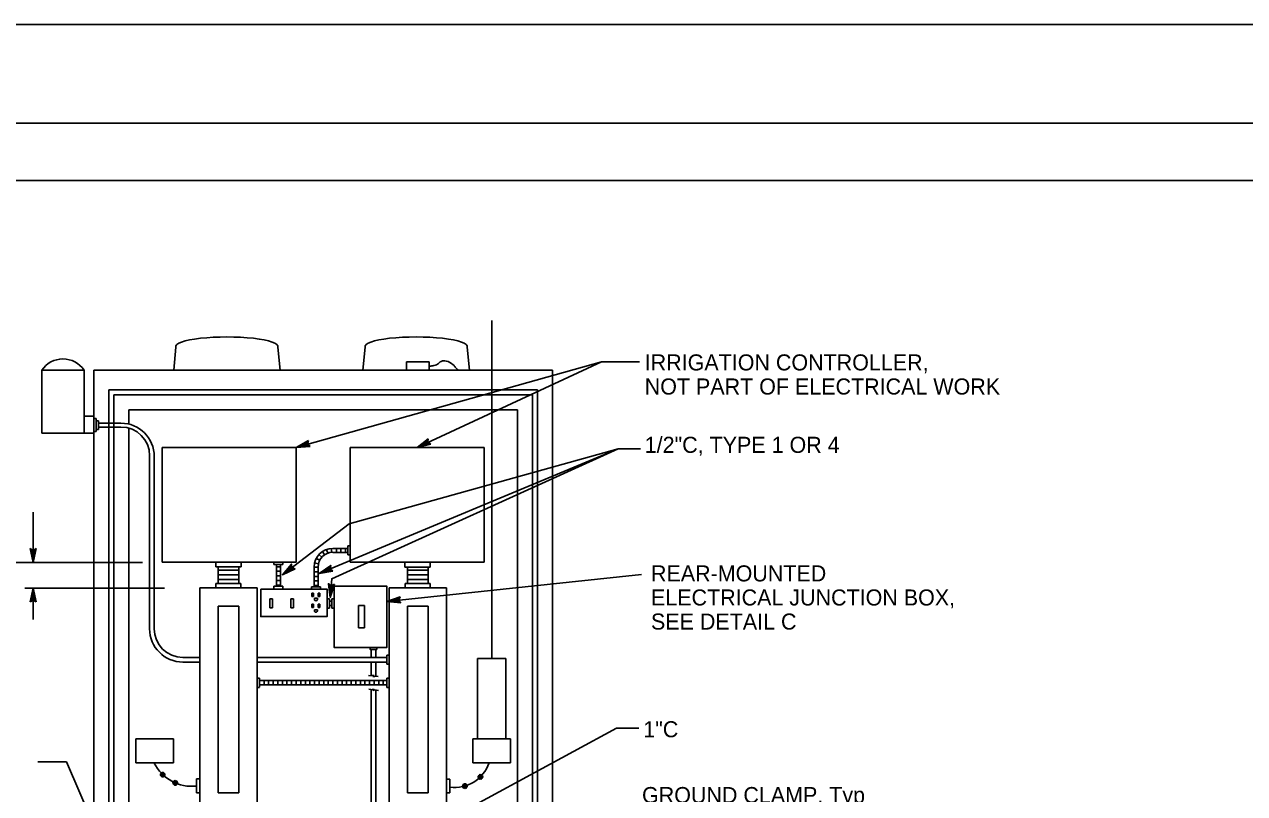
# Model space of a CAD drawing. Extents: x -894 to 866, y -472 to 714.
# Drawn here: x -580 to -48, y 378 to 714 of the extents above; entities that cross this region are included whole.
import ezdxf

# ---------------------------------------------------------------- set-up
doc = ezdxf.new("R2010")
doc.units = 0
for name, color, linetype in [('border_PLOTTING-ELEMENTS', 7, 'Continuous'), ('border_rw_22x34_Cut_Lines', 7, 'Continuous'), ('border_SHEET', 7, 'Continuous'), ('es_DETAIL', 7, 'Continuous'), ('es_DETAIL-anno', 7, 'Continuous')]:
    doc.layers.add(name, color=color, linetype=linetype)

msp = doc.modelspace()

# ---------------------------------------------------------------- linework, layer by layer
at = {"layer": 'border_PLOTTING-ELEMENTS'}
for points in [[(-894.04, -472.44), (865.96, -472.44), (865.96, 713.56), (-894.04, 713.56)], [(-864.04, 670.56), (835.96, 670.56), (835.96, -429.44), (-864.04, -429.44)]]:
    msp.add_lwpolyline(points, close=True, dxfattribs=at)
at = {"layer": 'border_rw_22x34_Cut_Lines'}
msp.add_lwpolyline([(-864.04, 670.56), (835.96, 670.56), (835.96, -429.44), (-864.04, -429.44)], close=True, dxfattribs=at)
at = {"layer": 'border_SHEET'}
msp.add_line((-814.04, 645.56), (810.96, 645.56), dxfattribs=at)
at = {"layer": 'es_DETAIL'}
for p, q in [((-375.95, 562.8), (-375.95, 584.42)), ((-514.64, 562.8), (-513.67, 572.84)), ((-469.18, 572.84), (-468.22, 562.8)), ((-432.1, 562.8), (-431.13, 572.84)), ((-386.65, 572.84), (-385.68, 562.8)), ((-413.09, 562.8), (-413.09, 566.47)), ((-413.09, 566.47), (-403.25, 566.47)), ((-403.25, 566.47), (-403.25, 562.8)), ((-572.18, 562.8), (-553.8, 562.8)), ((-572.18, 535.3), (-572.18, 562.8)), ((-553.71, 562.8), (-553.71, 535.3)), ((-549.45, 562.8), (-349.45, 562.8)), ((-549.45, 562.8), (-549.45, 313.8)), ((-375.95, 437.05), (-375.95, 562.8)), ((-349.45, 562.8), (-349.45, 313.8)), ((-542.95, 554.3), (-542.95, 320.3)), ((-542.95, 554.3), (-355.95, 554.3)), ((-355.95, 554.3), (-355.95, 320.3)), ((-540.7, 552.05), (-540.7, 322.55)), ((-540.7, 552.05), (-358.2, 552.05)), ((-358.2, 552.05), (-358.2, 322.55)), ((-534.2, 545.55), (-364.7, 545.55)), ((-534.2, 545.55), (-534.2, 539.29)), ((-364.7, 545.55), (-364.7, 329.05)), ((-553.71, 542.81), (-549.45, 542.81)), ((-549.45, 541.67), (-548.45, 541.67)), ((-548.45, 541.67), (-548.45, 536.05)), ((-548.45, 540.67), (-547.45, 540.67)), ((-547.45, 540.67), (-547.45, 537.01)), ((-547.45, 539.7), (-540.7, 539.7)), ((-547.45, 538.01), (-540.72, 538.01)), ((-540.7, 539.7), (-537.62, 539.7)), ((-537.62, 538.01), (-540.7, 538.01)), ((-534.2, 537.54), (-534.2, 329.05)), ((-549.45, 535.3), (-572.18, 535.3)), ((-549.45, 536.05), (-548.45, 536.05)), ((-548.44, 537.01), (-547.45, 537.01)), ((-519.7, 529.05), (-461.2, 529.05)), ((-519.7, 479.05), (-519.7, 529.05)), ((-461.2, 529.05), (-461.2, 479.05)), ((-437.7, 529.05), (-379.2, 529.05)), ((-437.7, 479.05), (-437.7, 529.05)), ((-379.2, 529.05), (-379.2, 479.05)), ((-525.12, 450.05), (-525.12, 525.51)), ((-523.12, 525.2), (-523.12, 450.05)), ((-448.01, 484.61), (-447.4, 483.03)), ((-445.89, 485.05), (-445.69, 483.38)), ((-445.23, 485.09), (-438.71, 485.09)), ((-443.69, 483.36), (-443.69, 485.08)), ((-441.69, 483.36), (-441.69, 485.08)), ((-439.69, 483.36), (-439.69, 485.08)), ((-438.69, 482.22), (-438.69, 486.22)), ((-438.69, 486.22), (-437.68, 486.22)), ((-461.2, 479.05), (-519.7, 479.05)), ((-496.22, 479.05), (-496.22, 477.12)), ((-485.22, 477.12), (-485.22, 479.05)), ((-471.03, 478.06), (-471.03, 479.12)), ((-467.03, 479.06), (-467.03, 478.06)), ((-452.43, 480.68), (-450.95, 479.95)), ((-451.27, 482.39), (-450.01, 481.25)), ((-449.78, 483.7), (-448.81, 482.3)), ((-445.2, 483.38), (-438.75, 483.38)), ((-437.7, 482.22), (-438.69, 482.22)), ((-379.2, 479.05), (-437.7, 479.05)), ((-413.8, 478.98), (-413.8, 476.98)), ((-402.8, 476.98), (-402.8, 478.98)), ((-496.22, 477.12), (-485.22, 477.12)), ((-495.2, 477.12), (-495.2, 469.79)), ((-495.2, 475.55), (-486.2, 475.55)), ((-486.2, 477.12), (-486.2, 469.79)), ((-467.03, 478.06), (-471.03, 478.06)), ((-469.84, 478.04), (-469.84, 468.65)), ((-469.84, 477.11), (-468.12, 477.11)), ((-469.84, 475.11), (-468.12, 475.11)), ((-468.12, 478.06), (-468.12, 468.61)), ((-453.4, 476.91), (-453.4, 468.45)), ((-453.4, 476.91), (-451.69, 476.91)), ((-453.4, 474.91), (-451.69, 474.91)), ((-453.16, 478.87), (-451.52, 478.31)), ((-451.69, 476.91), (-451.69, 468.41)), ((-413.8, 476.98), (-402.8, 476.98)), ((-412.7, 476.98), (-412.7, 469.82)), ((-412.7, 475.55), (-403.7, 475.55)), ((-403.7, 476.98), (-403.7, 469.82)), ((-496.28, 467.85), (-496.28, 469.79)), ((-496.28, 469.79), (-485.28, 469.79)), ((-495.2, 473.55), (-486.2, 473.55)), ((-495.2, 471.55), (-486.2, 471.55)), ((-485.28, 469.79), (-485.28, 467.85)), ((-471, 467.6), (-471, 468.6)), ((-471, 468.6), (-467, 468.6)), ((-469.84, 473.11), (-468.12, 473.11)), ((-469.84, 471.11), (-468.12, 471.11)), ((-469.84, 469.11), (-468.12, 469.11)), ((-467, 468.6), (-467, 467.58)), ((-454.56, 467.4), (-454.56, 468.39)), ((-454.56, 468.39), (-450.56, 468.39)), ((-453.4, 472.91), (-451.69, 472.91)), ((-453.4, 470.91), (-451.69, 470.91)), ((-453.4, 468.91), (-451.69, 468.91)), ((-450.56, 468.39), (-450.56, 467.38)), ((-402.74, 469.82), (-413.74, 469.82)), ((-413.74, 469.82), (-413.74, 467.85)), ((-412.7, 473.55), (-403.7, 473.55)), ((-412.7, 471.55), (-403.7, 471.55)), ((-402.74, 467.85), (-402.74, 469.82)), ((-503.2, 370.55), (-503.2, 467.85)), ((-503.2, 467.85), (-478.2, 467.85)), ((-478.2, 467.85), (-478.2, 370.55)), ((-471.61, 463.17), (-472.71, 463.17)), ((-472.71, 463.17), (-472.71, 459.17)), ((-471.61, 459.16), (-471.61, 463.17)), ((-462.39, 463.17), (-463.49, 463.17)), ((-463.49, 463.17), (-463.49, 459.17)), ((-462.39, 459.16), (-462.39, 463.17)), ((-454.32, 465.56), (-453.63, 465.56)), ((-454.32, 464.18), (-454.32, 465.56)), ((-454.32, 464.18), (-453.63, 464.18)), ((-453.63, 464.18), (-453.63, 465.56)), ((-453.25, 462.89), (-453.25, 463.37)), ((-453.25, 463.37), (-451.93, 463.37)), ((-451.93, 463.37), (-451.93, 462.86)), ((-451.56, 465.56), (-450.88, 465.56)), ((-451.56, 464.18), (-451.56, 465.56)), ((-451.56, 464.18), (-450.88, 464.18)), ((-450.88, 464.18), (-450.88, 465.56)), ((-446.69, 463.06), (-447.66, 463.06)), ((-446.69, 459.05), (-446.69, 463.06)), ((-445.61, 459.05), (-445.61, 463.06)), ((-445.61, 463.06), (-444.64, 463.06)), ((-420.7, 467.85), (-420.7, 370.55)), ((-395.7, 467.85), (-420.7, 467.85)), ((-395.7, 370.55), (-395.7, 467.85)), ((-495.2, 459.85), (-495.2, 378.55)), ((-486.2, 459.85), (-495.2, 459.85)), ((-486.2, 378.55), (-486.2, 459.85)), ((-472.71, 459.17), (-471.61, 459.17)), ((-463.49, 459.17), (-462.39, 459.17)), ((-454.32, 460.74), (-453.63, 460.74)), ((-454.32, 459.36), (-454.32, 460.74)), ((-454.32, 459.36), (-453.63, 459.36)), ((-453.63, 459.36), (-453.63, 460.74)), ((-453.27, 457.9), (-453.27, 458.38)), ((-453.27, 458.38), (-451.96, 458.38)), ((-451.96, 458.38), (-451.96, 457.86)), ((-451.96, 457.86), (-451.96, 457.94)), ((-451.93, 462.86), (-451.94, 462.93)), ((-451.56, 460.74), (-450.88, 460.74)), ((-451.56, 459.36), (-451.56, 460.74)), ((-451.56, 459.36), (-450.88, 459.36)), ((-450.88, 459.36), (-450.88, 460.74)), ((-447.66, 459.05), (-446.69, 459.05)), ((-446.69, 462.05), (-445.61, 462.05)), ((-446.69, 460.14), (-445.61, 460.14)), ((-444.64, 459.05), (-445.61, 459.05)), ((-431.37, 460.22), (-434.06, 460.22)), ((-434.06, 460.22), (-434.06, 450.45)), ((-431.37, 450.42), (-431.37, 460.22)), ((-403.7, 459.85), (-412.7, 459.85)), ((-412.7, 459.85), (-412.7, 378.55)), ((-403.7, 378.55), (-403.7, 459.85)), ((-434.06, 450.45), (-431.37, 450.45)), ((-510.62, 437.55), (-503.2, 437.55)), ((-478.2, 437.55), (-421.7, 437.55)), ((-428.48, 441.02), (-428.48, 437.55)), ((-426.48, 441.02), (-426.48, 437.55)), ((-421.7, 434.55), (-421.7, 438.55)), ((-421.7, 438.55), (-420.7, 438.55)), ((-382.2, 402.05), (-382.2, 437.05)), ((-382.2, 437.05), (-369.7, 437.05)), ((-369.7, 437.05), (-369.7, 402.05)), ((-503.2, 435.55), (-510.62, 435.55)), ((-478.2, 435.55), (-421.7, 435.55)), ((-428.48, 435.55), (-428.48, 429.53)), ((-426.48, 435.55), (-426.48, 429.32)), ((-420.71, 434.55), (-421.7, 434.55)), ((-478.19, 428.51), (-477.2, 428.51)), ((-477.22, 428.52), (-477.22, 424.52)), ((-477.22, 427.55), (-421.7, 427.55)), ((-475.22, 427.55), (-475.22, 425.56)), ((-473.22, 427.55), (-473.22, 425.56)), ((-471.22, 427.55), (-471.22, 425.56)), ((-469.22, 427.55), (-469.22, 425.56)), ((-467.22, 427.55), (-467.22, 425.56)), ((-465.22, 427.55), (-465.22, 425.56)), ((-463.22, 427.55), (-463.22, 425.56)), ((-461.22, 427.55), (-461.22, 425.56)), ((-459.22, 427.55), (-459.22, 425.56)), ((-457.22, 427.55), (-457.22, 425.56)), ((-455.22, 427.55), (-455.22, 425.56)), ((-453.22, 427.55), (-453.22, 425.56)), ((-451.22, 427.55), (-451.22, 425.56)), ((-449.22, 427.55), (-449.22, 425.56)), ((-447.22, 427.55), (-447.22, 425.56)), ((-445.22, 427.55), (-445.22, 425.56)), ((-443.22, 427.55), (-443.22, 425.56)), ((-441.22, 427.55), (-441.22, 425.56)), ((-439.22, 427.55), (-439.22, 425.56)), ((-437.22, 427.55), (-437.22, 425.56)), ((-435.22, 427.55), (-435.22, 425.56)), ((-433.22, 427.55), (-433.22, 425.56)), ((-431.22, 427.55), (-431.22, 425.56)), ((-429.63, 429.69), (-427.81, 429.48)), ((-429.22, 427.55), (-429.22, 425.56)), ((-427.81, 429.48), (-427.52, 429.9)), ((-427.52, 429.9), (-427.52, 428.98)), ((-427.52, 428.98), (-427.14, 429.4)), ((-427.22, 427.55), (-427.22, 425.56)), ((-427.14, 429.4), (-425.46, 429.2)), ((-425.22, 427.55), (-425.22, 425.56)), ((-423.22, 427.55), (-423.22, 425.56)), ((-421.69, 424.46), (-421.69, 428.45)), ((-421.69, 428.45), (-420.71, 428.45)), ((-477.2, 424.51), (-478.19, 424.51)), ((-477.22, 425.55), (-421.7, 425.55)), ((-429.55, 423.65), (-427.74, 423.43)), ((-428.48, 423.52), (-428.48, 338.58)), ((-427.74, 423.43), (-427.44, 423.85)), ((-427.44, 423.85), (-427.44, 422.93)), ((-427.44, 422.93), (-427.06, 423.36)), ((-427.06, 423.36), (-425.38, 423.16)), ((-426.48, 423.31), (-426.48, 338.58)), ((-420.69, 424.45), (-421.68, 424.45)), ((-514.7, 402.05), (-531.2, 402.05)), ((-531.2, 402.05), (-531.2, 391.55)), ((-514.7, 391.55), (-514.7, 402.05)), ((-384.2, 391.55), (-384.2, 402.05)), ((-384.2, 402.05), (-367.7, 402.05)), ((-367.7, 402.05), (-367.7, 391.55)), ((-531.2, 391.55), (-514.7, 391.55)), ((-367.7, 391.55), (-384.2, 391.55)), ((-504.7, 384.61), (-504.7, 378.55)), ((-504.7, 384.61), (-503.2, 384.61)), ((-395.7, 384.55), (-394.2, 384.55)), ((-394.2, 384.55), (-394.2, 378.55)), ((-504.7, 378.55), (-503.2, 378.55)), ((-495.2, 378.55), (-486.2, 378.55)), ((-412.7, 378.55), (-403.7, 378.55)), ((-394.2, 378.55), (-395.7, 378.55))]:
    msp.add_line(p, q, dxfattribs=at)
for points in [[(-444.61, 468.63), (-421.69, 468.63), (-421.69, 441.86), (-444.61, 441.86)], [(-476.69, 467.36), (-447.76, 467.36), (-447.76, 455.4), (-476.69, 455.4)], [(-428.95, 441.85), (-426.07, 441.85), (-426.07, 441.02), (-428.95, 441.02)]]:
    msp.add_lwpolyline(points, close=True, dxfattribs=at)
for centre, radius in [((-519.46, 386.43), 1), ((-519.44, 386.44), 0.7), ((-519.48, 386.42), 0.5), ((-519.49, 386.46), 0.2), ((-514.01, 382.85), 0.7), ((-513.99, 382.85), 0.5), ((-380.91, 385.45), 0.7), ((-380.89, 385.45), 0.5), ((-380.9, 385.45), 0.2), ((-514, 382.85), 0.2), ((-387.71, 381.44), 0.7), ((-387.68, 381.44), 0.5), ((-387.69, 381.44), 0.2)]:
    msp.add_circle(centre, radius, dxfattribs=at)
for centre, radius, start, end in [((-562.95, 556.56), 11.14, 34.3173, 145.9037), ((-537.62, 525.2), 14.5, 0, 90), ((-537.62, 525.51), 12.5, 0, 90), ((-445.23, 476.95), 8.14, 90, 180), ((-445.23, 476.95), 6.45, 90, 180), ((-452.62, 457.92), 0.656, 178.8248, 1.7525), ((-452.59, 462.91), 0.656, 178.8248, 1.7525), ((-510.62, 450.05), 14.5, 180, 270), ((-510.62, 450.05), 12.5, 180, 270), ((-506.76, 399.65), 18.28, 206.4573, 276.5711), ((-392.04, 396.65), 15.79, 262.1455, 341.1744), ((-513.96, 382.86), 1, 277.7884, 272.6234), ((-380.86, 385.46), 1, 277.7884, 272.6234), ((-387.65, 381.45), 1, 277.7884, 272.6234)]:
    msp.add_arc(centre, radius, start, end, dxfattribs=at)
for centre, ratio in [((-491.43, 573.11), 0.188002), ((-408.89, 573.11), 0.188001)]:
    msp.add_ellipse(centre, major_axis=(22.29, 0), ratio=ratio, start_param=6.218607, end_param=9.489369, dxfattribs=at)
msp.add_spline([(-403.28, 564.55), (-401.68, 564.71), (-399.59, 565.43), (-397.99, 566.63), (-395.74, 566.79), (-392.77, 565.19), (-391.81, 564.15), (-390.77, 562.86)], degree=3, dxfattribs=at)
at = {"layer": 'es_DETAIL-anno'}
for p, q in [((-328.02, 566.46), (-408.45, 529.05)), ((-408.45, 529.05), (-403.65, 532.9)), ((-407.2, 529.67), (-403.71, 532.47)), ((-403.65, 532.9), (-403.79, 531.35)), ((-403.65, 532.9), (-403.65, 532.9)), ((-461.2, 529.05), (-455.88, 532.12)), ((-455.08, 529.57), (-461.2, 529.05)), ((-461.2, 529.05), (-461.2, 529.05)), ((-459.88, 529.47), (-455.99, 531.71)), ((-455.39, 529.85), (-459.88, 529.47)), ((-458.56, 529.88), (-456.06, 531.32)), ((-455.72, 530.12), (-458.56, 529.88)), ((-457.25, 530.29), (-456.17, 530.91)), ((-455.99, 530.4), (-457.25, 530.29)), ((-455.88, 532.12), (-456.24, 530.61)), ((-456.24, 530.61), (-455.08, 529.57)), ((-455.88, 532.12), (-455.88, 532.12)), ((-455.08, 529.57), (-455.08, 529.57)), ((-402.48, 530.5), (-408.45, 529.05)), ((-408.45, 529.05), (-408.45, 529.05)), ((-402.83, 530.72), (-407.21, 529.66)), ((-405.97, 530.27), (-403.71, 532.08)), ((-403.2, 530.94), (-405.97, 530.27)), ((-404.73, 530.88), (-403.76, 531.66)), ((-403.51, 531.18), (-404.73, 530.88)), ((-403.79, 531.35), (-402.48, 530.5)), ((-402.48, 530.5), (-402.48, 530.5)), ((-575.93, 478.94), (-575.93, 500.87)), ((-575.9, 478.99), (-577.23, 484.99)), ((-577.23, 484.99), (-577.23, 484.99)), ((-577.23, 484.99), (-575.9, 484.19)), ((-575.91, 480.38), (-576.88, 484.75)), ((-575.9, 481.75), (-576.53, 484.57)), ((-575.9, 483.13), (-576.17, 484.34)), ((-575.9, 484.19), (-574.57, 484.99)), ((-574.57, 484.99), (-575.9, 478.99)), ((-574.92, 484.77), (-575.9, 480.37)), ((-575.28, 484.53), (-575.9, 481.75)), ((-575.63, 484.36), (-575.9, 483.13)), ((-574.57, 484.99), (-574.57, 484.99)), ((-681.01, 478.98), (-552.02, 478.98)), ((-575.9, 478.99), (-575.9, 478.99)), ((-552.02, 478.98), (-528.29, 478.98)), ((-421.63, 461.99), (-310.54, 473.77)), ((-579.59, 467.79), (-552.02, 467.79)), ((-577.27, 461.79), (-575.93, 467.79)), ((-576.92, 462), (-575.93, 466.41)), ((-576.56, 462.24), (-575.94, 465.02)), ((-576.21, 462.41), (-575.94, 463.64)), ((-575.94, 465.02), (-575.31, 462.2)), ((-575.94, 463.64), (-575.67, 462.43)), ((-575.93, 454.15), (-575.93, 467.84)), ((-575.93, 467.79), (-575.93, 467.79)), ((-575.93, 467.79), (-574.6, 461.79)), ((-575.93, 466.39), (-574.96, 462.02)), ((-552.02, 467.79), (-518.71, 467.79)), ((-575.93, 462.59), (-577.27, 461.79)), ((-577.27, 461.79), (-577.27, 461.79)), ((-574.6, 461.79), (-575.93, 462.59)), ((-574.6, 461.79), (-574.6, 461.79)), ((-426.54, 349.79), (-321.53, 406.75)), ((-311.74, 406.75), (-321.53, 406.75)), ((-561.36, 392.06), (-573.82, 392.06)), ((-561.36, 392.06), (-537.52, 336.39))]:
    msp.add_line(p, q, dxfattribs=at)
for points in [[(-311.49, 566.46), (-328.02, 566.46), (-461.2, 529.05)], [(-467.18, 473.62), (-438.11, 495.77), (-320.76, 528.45)], [(-451.12, 474.17), (-320.76, 528.45), (-311.07, 528.45)], [(-446.35, 463.71), (-445.68, 471.83), (-320.76, 528.45)]]:
    msp.add_lwpolyline(points, dxfattribs=at)
for points in [[(-461.68, 476.15), (-467.18, 473.62), (-463.27, 478.24), (-463.23, 477.83), (-466.09, 474.45), (-462.06, 476.3), (-462.44, 476.45), (-465.01, 475.26), (-463.19, 477.43), (-463.14, 477.02), (-463.93, 476.09), (-462.81, 476.6), (-463.11, 476.72), (-463.27, 478.24), (-463.11, 476.72)], [(-445.16, 475.22), (-451.12, 474.17), (-446.17, 477.65), (-446.23, 477.25), (-449.86, 474.7), (-445.49, 475.47), (-445.82, 475.71), (-448.61, 475.21), (-446.29, 476.84), (-446.35, 476.44), (-447.36, 475.74), (-446.15, 475.95), (-446.4, 476.14), (-446.17, 477.65), (-446.4, 476.14)], [(-444.55, 469.49), (-446.35, 463.71), (-447.17, 469.7), (-446.84, 469.46), (-446.24, 465.07), (-444.91, 469.31), (-445.28, 469.13), (-446.12, 466.42), (-446.51, 469.23), (-446.18, 468.99), (-446.01, 467.78), (-445.64, 468.95), (-445.93, 468.81), (-447.17, 469.7), (-445.93, 468.81)], [(-415.62, 461.3), (-421.63, 461.99), (-415.89, 463.91), (-416.06, 463.54), (-420.27, 462.13), (-415.86, 461.62), (-416.1, 461.95), (-418.92, 462.27), (-416.24, 463.17), (-416.41, 462.8), (-417.57, 462.41), (-416.35, 462.27), (-416.54, 462.53), (-415.89, 463.91), (-416.54, 462.53)]]:
    msp.add_lwpolyline(points, close=True, dxfattribs=at)

# ---------------------------------------------------------------- texts
for s, p in [('IRRIGATION CONTROLLER,', (-309.19, 562.69)), ('NOT PART OF ELECTRICAL WORK', (-309.19, 552.19)), ('1/2"C, TYPE 1 OR 4', (-309.19, 526.76)), ('REAR-MOUNTED', (-306.47, 470.7)), ('ELECTRICAL JUNCTION BOX,', (-306.47, 460.2)), ('SEE DETAIL C', (-306.47, 449.7)), ('1"C', (-309.83, 402.75)), ('GROUND CLAMP, Typ', (-310.37, 374.05))]:
    msp.add_text(s, height=7, dxfattribs=at).set_placement(p)

doc.saveas('drawing.dxf')
